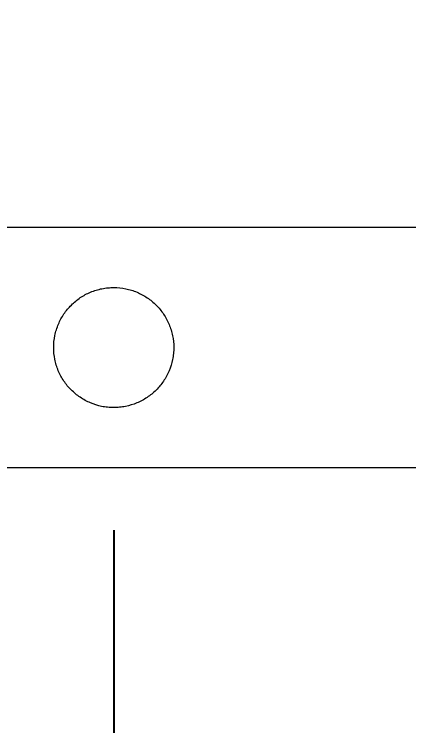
# Model space of a CAD drawing. Header units: millimetres. Extents: x 863 to 4626, y 388 to 3036.
# Drawn here: x 1140.3 to 1204.8, y 2198 to 2314.2 of the extents above; entities that cross this region are included whole.
import ezdxf

# ---------------------------------------------------------------- set-up
doc = ezdxf.new("R2010")
doc.units = ezdxf.units.MM
doc.linetypes.add('SLD-Solid', pattern=[0])
doc.styles.add('GENISO', font='geniso.shx', dxfattribs={"oblique": 15})
doc.dimstyles.new('Scale', dxfattribs={"dimscale": 20, "dimtxt": 2.5, "dimasz": 2.5, "dimexe": 1, "dimexo": 1, "dimgap": 0.8, "dimtad": 1, "dimdec": 0, "dimzin": 0, "dimtxsty": 'GENISO', "dimcen": 2.5, "dimclrd": 1, "dimclre": 1, "dimclrt": 7, "dimadec": 0, "dimazin": 0, "dimtfac": 1, "dimtdec": 0, "dimtmove": 0, "dimatfit": 3, "dimfxl": 1, "dimtzin": 0, "dimlwd": -1, "dimlwe": -1, "dimarcsym": 0})

# ---------------------------------------------------------------- blocks, each defined once
blk = doc.blocks.new('*D8')
at = {"color": 1, "transparency": 16777216}
for p, q in [((1080.58, 2299.35), (1080.58, 2488.01)), ((4326.51, 2299.35), (4326.51, 2488.01)), ((4276.51, 2468.01), (1130.58, 2468.01))]:
    blk.add_line(p, q, dxfattribs=at)
for points in [[(1130.58, 2476.34), (1130.58, 2459.67), (1080.58, 2468.01)], [(4276.51, 2476.34), (4276.51, 2459.67), (4326.51, 2468.01)]]:
    blk.add_solid(points, dxfattribs=at)
at = {"layer": 'Defpoints', "color": 0, "transparency": 16777216}
for p in [(1080.58, 2468.01), (1080.58, 2279.35), (4326.51, 2279.35)]:
    blk.add_point(p, dxfattribs=at)
at = {"color": 7, "transparency": 16777216, "insert": (2703.55, 2509.01), "char_height": 50, "attachment_point": 5, "style": 'GENISO'}
blk.add_mtext('3246', dxfattribs=at)
blk = doc.blocks.new('*D9')
at = {"color": 1, "transparency": 16777216}
for p, q in [((1156.61, 2229.93), (1156.61, 2081.74)), ((4196.91, 2229.93), (4196.91, 2081.74)), ((1206.61, 2101.74), (4146.91, 2101.74))]:
    blk.add_line(p, q, dxfattribs=at)
for points in [[(1206.61, 2110.07), (1206.61, 2093.4), (1156.61, 2101.74)], [(4146.91, 2110.07), (4146.91, 2093.4), (4196.91, 2101.74)]]:
    blk.add_solid(points, dxfattribs=at)
at = {"layer": 'Defpoints', "color": 0, "transparency": 16777216}
for p in [(1156.61, 2249.93), (4196.91, 2249.93), (4196.91, 2101.74)]:
    blk.add_point(p, dxfattribs=at)
at = {"color": 7, "transparency": 16777216, "insert": (2676.76, 2142.74), "char_height": 50, "attachment_point": 5, "style": 'GENISO'}
blk.add_mtext('20x152=3040', dxfattribs=at)
blk = doc.blocks.new('*D10')
at = {"color": 1, "transparency": 16777216}
for p, q in [((1080.58, 2220.12), (1080.58, 2081.74)), ((1156.61, 2209.93), (1156.61, 2081.74)), ((1030.58, 2101.74), (980.58, 2101.74)), ((1156.61, 2101.74), (1080.58, 2101.74)), ((1206.61, 2101.74), (1256.61, 2101.74))]:
    blk.add_line(p, q, dxfattribs=at)
for points in [[(1030.58, 2110.07), (1030.58, 2093.4), (1080.58, 2101.74)], [(1206.61, 2110.07), (1206.61, 2093.4), (1156.61, 2101.74)]]:
    blk.add_solid(points, dxfattribs=at)
at = {"layer": 'Defpoints', "color": 0, "transparency": 16777216}
for p in [(1080.58, 2240.12), (1156.61, 2229.93), (1080.58, 2101.74)]:
    blk.add_point(p, dxfattribs=at)
at = {"color": 7, "transparency": 16777216, "insert": (1118.59, 2142.74), "char_height": 50, "attachment_point": 5, "style": 'GENISO'}
blk.add_mtext('76', dxfattribs=at)

msp = doc.modelspace()

# ---------------------------------------------------------------- linework, layer by layer
at = {"color": 3, "linetype": 'SLD-Solid', "lineweight": 0}
for p, q in [((4297.09, 2279.35), (1135.49, 2279.35)), ((1134.51, 2240.12), (4296.11, 2240.12))]:
    msp.add_line(p, q, dxfattribs=at)
msp.add_open_spline([(1166.39, 2259.73), (1166.39, 2260.39), (1166.32, 2261.04), (1166.13, 2261.99), (1166.05, 2262.31), (1165.86, 2262.93), (1165.75, 2263.23), (1165.37, 2264.12), (1165.07, 2264.68), (1164.54, 2265.47), (1164.35, 2265.73), (1163.94, 2266.22), (1163.73, 2266.45), (1163.29, 2266.89), (1163.05, 2267.11), (1162.57, 2267.51), (1162.31, 2267.7), (1161.52, 2268.23), (1160.97, 2268.53), (1160.09, 2268.9), (1159.78, 2269.01), (1159.17, 2269.2), (1158.85, 2269.28), (1157.9, 2269.47), (1157.25, 2269.54), (1156.28, 2269.54), (1155.95, 2269.53), (1155.29, 2269.46), (1154.97, 2269.41), (1154.34, 2269.29), (1154.02, 2269.21), (1153.41, 2269.02), (1153.1, 2268.91), (1152.21, 2268.54), (1151.65, 2268.24), (1150.86, 2267.71), (1150.61, 2267.52), (1150.12, 2267.12), (1149.88, 2266.91), (1149.21, 2266.24), (1148.81, 2265.76), (1148.27, 2264.96), (1148.11, 2264.69), (1147.81, 2264.13), (1147.67, 2263.84), (1147.42, 2263.25), (1147.31, 2262.95), (1147.12, 2262.34), (1147.04, 2262.02), (1146.84, 2261.06), (1146.77, 2260.41), (1146.77, 2259.11), (1146.84, 2258.45), (1147.09, 2257.18), (1147.28, 2256.56), (1147.78, 2255.36), (1148.08, 2254.8), (1148.61, 2254.01), (1148.8, 2253.76), (1149.2, 2253.26), (1149.42, 2253.03), (1150.09, 2252.36), (1150.57, 2251.96), (1151.36, 2251.43), (1151.63, 2251.26), (1152.19, 2250.96), (1152.48, 2250.82), (1153.36, 2250.45), (1153.97, 2250.26), (1154.93, 2250.06), (1155.26, 2250.01), (1155.91, 2249.95), (1156.55, 2249.91), (1157.2, 2249.94), (1157.85, 2250.01), (1158.18, 2250.05), (1159.14, 2250.25), (1159.76, 2250.43), (1160.65, 2250.81), (1160.94, 2250.94), (1161.5, 2251.25), (1161.77, 2251.41), (1162.3, 2251.76), (1162.55, 2251.95), (1163.04, 2252.35), (1163.28, 2252.57), (1163.95, 2253.24), (1164.35, 2253.72), (1164.88, 2254.51), (1165.05, 2254.78), (1165.36, 2255.35), (1165.49, 2255.64), (1165.87, 2256.53), (1166.06, 2257.14), (1166.25, 2258.09), (1166.3, 2258.42), (1166.37, 2259.08), (1166.39, 2259.41), (1166.39, 2259.73)], degree=3, knots=[0, 0, 0, 0, 0.03125, 0.03125, 0.046875, 0.046875, 0.0625, 0.0625, 0.09375, 0.09375, 0.109375, 0.109375, 0.125, 0.125, 0.140625, 0.140625, 0.15625, 0.15625, 0.1875, 0.1875, 0.203125, 0.203125, 0.21875, 0.21875, 0.25, 0.25, 0.265625, 0.265625, 0.28125, 0.28125, 0.296875, 0.296875, 0.3125, 0.3125, 0.34375, 0.34375, 0.359375, 0.359375, 0.375, 0.375, 0.40625, 0.40625, 0.421875, 0.421875, 0.4375, 0.4375, 0.453125, 0.453125, 0.46875, 0.46875, 0.5, 0.5, 0.53125, 0.53125, 0.5625, 0.5625, 0.59375, 0.59375, 0.609375, 0.609375, 0.625, 0.625, 0.65625, 0.65625, 0.671875, 0.671875, 0.6875, 0.6875, 0.71875, 0.71875, 0.734375, 0.734375, 0.75, 0.765625, 0.765625, 0.78125, 0.78125, 0.8125, 0.8125, 0.828125, 0.828125, 0.84375, 0.84375, 0.859375, 0.859375, 0.875, 0.875, 0.90625, 0.90625, 0.921875, 0.921875, 0.9375, 0.9375, 0.96875, 0.96875, 0.984375, 0.984375, 1, 1, 1, 1], dxfattribs=at)

# ---------------------------------------------------------------- dimensions: what is measured, and where the dimension line sits
dim = msp.add_linear_dim(base=(1080.58, 2468.01), p1=(4326.51, 2279.35), p2=(1080.58, 2279.35), dimstyle='Scale')
dim.commit()
dim.dimension.update_dxf_attribs({"geometry": '*D8', "text_midpoint": (2703.55, 2509.01)})
dim = msp.add_linear_dim(base=(4196.91, 2101.74), p1=(1156.61, 2249.93), p2=(4196.91, 2249.93), text='20x152=3040', dimstyle='Scale')
dim.commit()
dim.dimension.update_dxf_attribs({"geometry": '*D9', "text_midpoint": (2676.76, 2142.74)})
dim = msp.add_linear_dim(base=(1080.58, 2101.74), p1=(1156.61, 2229.93), p2=(1080.58, 2240.12), dimstyle='Scale')
dim.commit()
dim.dimension.update_dxf_attribs({"geometry": '*D10', "text_midpoint": (1118.59, 2101.74), "dimtype": 160})

doc.saveas('drawing.dxf')
